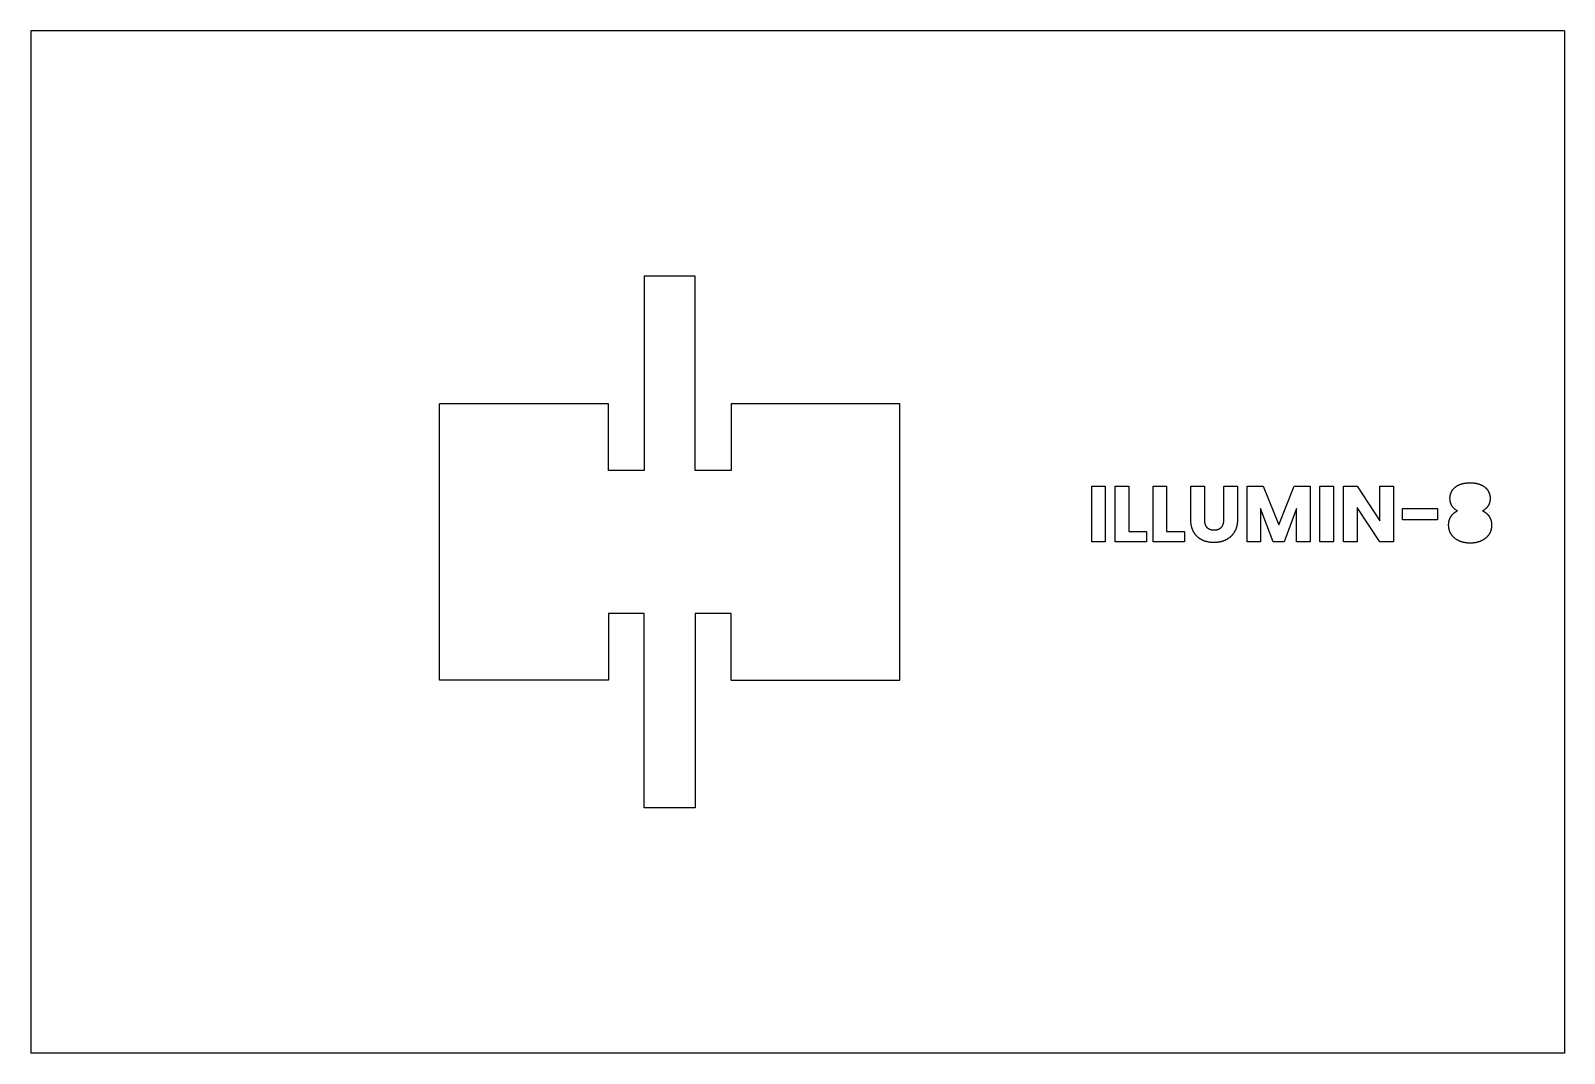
# Model space of a CAD drawing. Extents: x -11.6 to 18.4, y -10 to 10.
import ezdxf

# ---------------------------------------------------------------- set-up
doc = ezdxf.new("R2010")
doc.units = 0
doc.layers.add('VISIBLE', color=7, linetype='CONTINUOUS')

msp = doc.modelspace()

# ---------------------------------------------------------------- linework, layer by layer
at = {"layer": 'VISIBLE'}
for p, q in [((18.377, 10), (-11.623, 10)), ((-11.623, 10), (-11.623, -10)), ((18.377, 10), (18.377, -10)), ((0.377, 5.2), (0.377, 1.4)), ((1.377, 5.2), (0.377, 5.2)), ((1.377, 1.4), (1.377, 5.2)), ((-3.623, -2.7), (-3.623, 2.7)), ((-0.323, 2.7), (-3.623, 2.7)), ((-0.323, 1.4), (-0.323, 2.7)), ((2.077, 2.7), (2.077, 1.4)), ((5.377, 2.7), (2.077, 2.7)), ((5.377, -2.7), (5.377, 2.7)), ((0.377, 1.4), (-0.323, 1.4)), ((2.077, 1.4), (1.377, 1.4)), ((9.132, 1.091), (9.398, 1.091)), ((9.132, 0), (9.132, 1.091)), ((9.398, 1.091), (9.398, 0)), ((9.591, 0), (9.591, 1.091)), ((9.591, 1.091), (9.857, 1.091)), ((9.857, 1.091), (9.857, 0.205)), ((10.333, 0), (10.333, 1.091)), ((10.333, 1.091), (10.598, 1.091)), ((10.598, 1.091), (10.598, 0.205)), ((11.07, 1.091), (11.335, 1.091)), ((11.07, 0.44), (11.07, 1.091)), ((11.335, 1.091), (11.335, 0.438)), ((11.718, 0.438), (11.718, 1.091)), ((11.718, 1.091), (11.984, 1.091)), ((11.984, 1.091), (11.984, 0.44)), ((12.17, 0), (12.17, 1.091)), ((12.17, 1.091), (12.484, 1.091)), ((12.484, 1.091), (12.79, 0.336)), ((12.79, 0.336), (13.093, 1.091)), ((13.093, 1.091), (13.406, 1.091)), ((13.406, 1.091), (13.406, 0)), ((13.597, 1.091), (13.863, 1.091)), ((13.597, 0), (13.597, 1.091)), ((13.863, 1.091), (13.863, 0)), ((14.056, 0), (14.056, 1.091)), ((14.056, 1.091), (14.322, 1.091)), ((14.322, 1.091), (14.766, 0.415)), ((14.766, 0.415), (14.766, 1.091)), ((14.766, 1.091), (15.032, 1.091)), ((15.032, 1.091), (15.032, 0)), ((12.681, 0), (12.436, 0.656)), ((12.436, 0.656), (12.436, 0)), ((13.14, 0.654), (12.896, 0)), ((13.14, 0), (13.14, 0.654)), ((14.766, 0), (14.322, 0.673)), ((14.322, 0.673), (14.322, 0)), ((15.209, 0.656), (15.893, 0.656)), ((15.209, 0.435), (15.209, 0.656)), ((15.893, 0.656), (15.893, 0.435)), ((15.893, 0.435), (15.209, 0.435)), ((9.398, 0), (9.132, 0)), ((10.205, 0), (9.591, 0)), ((9.857, 0.205), (10.205, 0.205)), ((10.205, 0.205), (10.205, 0)), ((10.947, 0), (10.333, 0)), ((10.598, 0.205), (10.947, 0.205)), ((10.947, 0.205), (10.947, 0)), ((12.436, 0), (12.17, 0)), ((12.896, 0), (12.681, 0)), ((13.406, 0), (13.14, 0)), ((13.863, 0), (13.597, 0)), ((14.322, 0), (14.056, 0)), ((15.032, 0), (14.766, 0)), ((0.377, -1.4), (-0.323, -1.4)), ((-0.323, -1.4), (-0.323, -2.7)), ((0.377, -5.2), (0.377, -1.4)), ((2.077, -1.4), (1.377, -1.4)), ((1.377, -1.4), (1.377, -5.2)), ((2.077, -2.7), (2.077, -1.4)), ((-0.323, -2.7), (-3.623, -2.7)), ((2.077, -2.7), (5.377, -2.7)), ((1.377, -5.2), (0.377, -5.2)), ((18.377, -10), (-11.623, -10))]:
    msp.add_line(p, q, dxfattribs=at)
for points in [[(16.14, 0.854), (16.14, 0.937), (16.184, 1.007)], [(16.184, 1.007), (16.228, 1.076), (16.316, 1.117)], [(16.316, 1.117), (16.405, 1.158), (16.534, 1.158)], [(16.534, 1.158), (16.663, 1.158), (16.751, 1.117)], [(16.751, 1.117), (16.838, 1.076), (16.882, 1.007)], [(16.882, 1.007), (16.925, 0.937), (16.925, 0.854)], [(16.287, 0.609), (16.14, 0.687), (16.14, 0.854)], [(16.159, 0.5), (16.204, 0.571), (16.287, 0.609)], [(16.886, 0.707), (16.846, 0.645), (16.779, 0.609)], [(16.779, 0.609), (16.863, 0.569), (16.908, 0.498)], [(16.925, 0.854), (16.925, 0.77), (16.886, 0.707)], [(11.129, 0.192), (11.07, 0.294), (11.07, 0.44)], [(11.335, 0.438), (11.335, 0.341), (11.383, 0.288)], [(11.668, 0.288), (11.718, 0.341), (11.718, 0.438)], [(11.984, 0.44), (11.984, 0.294), (11.921, 0.193)], [(16.114, 0.333), (16.114, 0.429), (16.159, 0.5)], [(16.17, 0.142), (16.114, 0.222), (16.114, 0.333)], [(16.954, 0.333), (16.954, 0.222), (16.898, 0.142)], [(16.908, 0.498), (16.954, 0.428), (16.954, 0.333)], [(11.289, 0.04), (11.188, 0.09), (11.129, 0.192)], [(11.52, -0.011), (11.391, -0.011), (11.289, 0.04)], [(11.383, 0.288), (11.432, 0.235), (11.525, 0.235)], [(11.754, 0.04), (11.649, -0.011), (11.52, -0.011)], [(11.525, 0.235), (11.618, 0.235), (11.668, 0.288)], [(11.921, 0.193), (11.859, 0.092), (11.754, 0.04)], [(16.322, 0.02), (16.226, 0.062), (16.17, 0.142)], [(16.534, -0.022), (16.417, -0.022), (16.322, 0.02)], [(16.746, 0.02), (16.65, -0.022), (16.534, -0.022)], [(16.898, 0.142), (16.842, 0.062), (16.746, 0.02)]]:
    msp.add_open_spline(points, degree=2, dxfattribs=at)

doc.saveas('drawing.dxf')
